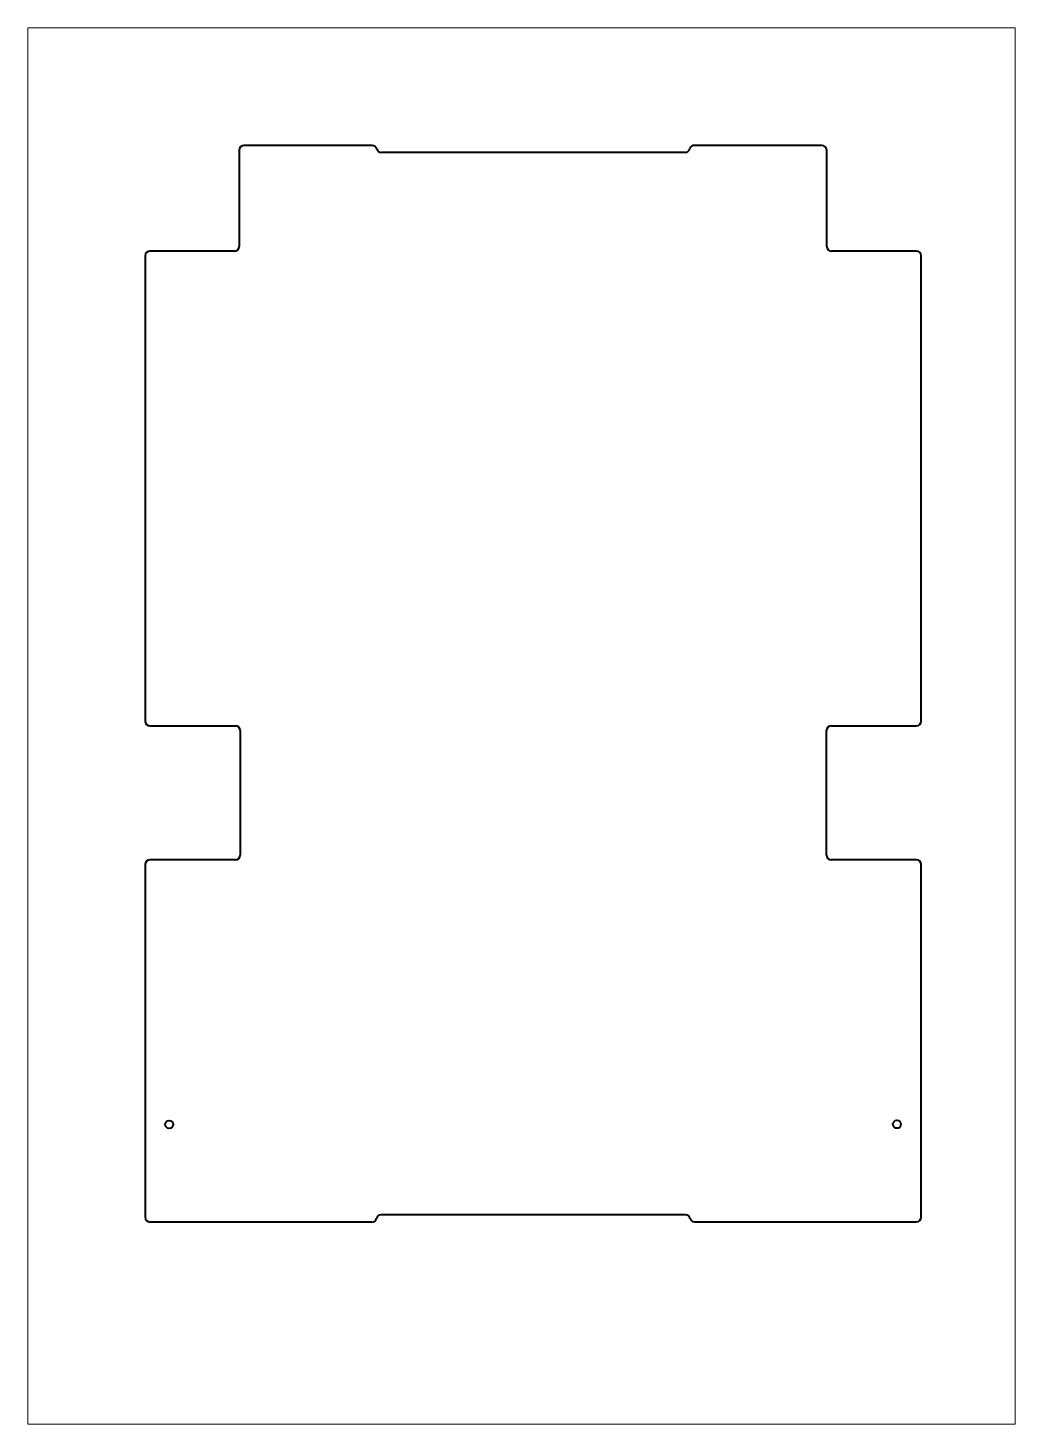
# Paper-space layout 'Sheet' of a CAD drawing. Header units: millimetres. Extents: x 0 to 420, y 0 to 594.
# The model-space entities are those that its viewports show. They can reach past a viewport. Long polylines and large blocks are cut down to what shows.
import ezdxf

# ---------------------------------------------------------------- set-up
doc = ezdxf.new("R2010")
doc.units = ezdxf.units.MM
doc.layers.add('Geometries', color=7, linetype='Continuous')

msp = doc.modelspace()

# ---------------------------------------------------------------- linework, layer by layer
at = {"layer": 'Geometries', "linetype": 'Continuous', "lineweight": 40}
for p, q in [((89.89, 541.97), (89.89, 501.07)), ((146.52, 543.97), (91.89, 543.97)), ((279.61, 541.03), (150.38, 541.03)), ((337.85, 544.03), (283.48, 544.03)), ((339.85, 501.07), (339.85, 542.03)), ((87.89, 499.07), (51.91, 499.07)), ((378.09, 499.07), (341.85, 499.07)), ((49.91, 497.07), (49.91, 299.07)), ((380.09, 299.07), (380.09, 497.07)), ((51.91, 297.07), (88.26, 297.07)), ((341.76, 297.07), (378.09, 297.07)), ((90.26, 295.07), (90.26, 242.07)), ((339.76, 242.07), (339.76, 295.07)), ((49.91, 238.07), (49.91, 87.97)), ((88.26, 240.07), (51.91, 240.07)), ((378.09, 240.07), (341.76, 240.07)), ((380.09, 88.03), (380.09, 238.07)), ((146.33, 85.97), (51.91, 85.97)), ((279.81, 88.97), (150.2, 88.97)), ((283.67, 86.03), (378.09, 86.03))]:
    msp.add_line(p, q, dxfattribs=at)
for centre in [(60.11, 127.47), (369.71, 127.53)]:
    msp.add_circle(centre, 1.7, dxfattribs=at)
for centre, start, end in [((91.89, 541.97), 90, 180), ((146.52, 541.97), 15.27202, 90), ((150.38, 543.03), 195.27202, 270), ((279.61, 543.03), 270, 345.52249), ((283.48, 542.03), 90, 165.52249), ((337.85, 542.03), 0, 90), ((51.91, 497.07), 90, 180), ((87.89, 501.07), 270, 0), ((341.85, 501.07), 180, 270), ((378.09, 497.07), 0, 90), ((51.91, 299.07), 180, 270), ((88.26, 295.07), 0, 90), ((341.76, 295.07), 90, 180), ((378.09, 299.07), 270, 0), ((51.91, 238.07), 90, 180), ((88.26, 242.07), 270, 0), ((341.76, 242.07), 180, 270), ((378.09, 238.07), 0, 90), ((51.91, 87.97), 180, 270), ((146.33, 87.97), 270, 345.52249), ((150.2, 86.97), 90, 165.52249), ((279.81, 86.97), 15.27202, 90), ((283.67, 88.03), 195.27202, 270), ((378.09, 88.03), 270, 0)]:
    msp.add_arc(centre, 2, start, end, dxfattribs=at)

psp = doc.layouts.new('Sheet')

# ---------------------------------------------------------------- viewports
at = {"layer": '0'}
psp.add_viewport(center=(210, 297), size=(420, 594), view_center_point=(210, 297), view_height=594, dxfattribs=at)

doc.saveas('drawing.dxf')
